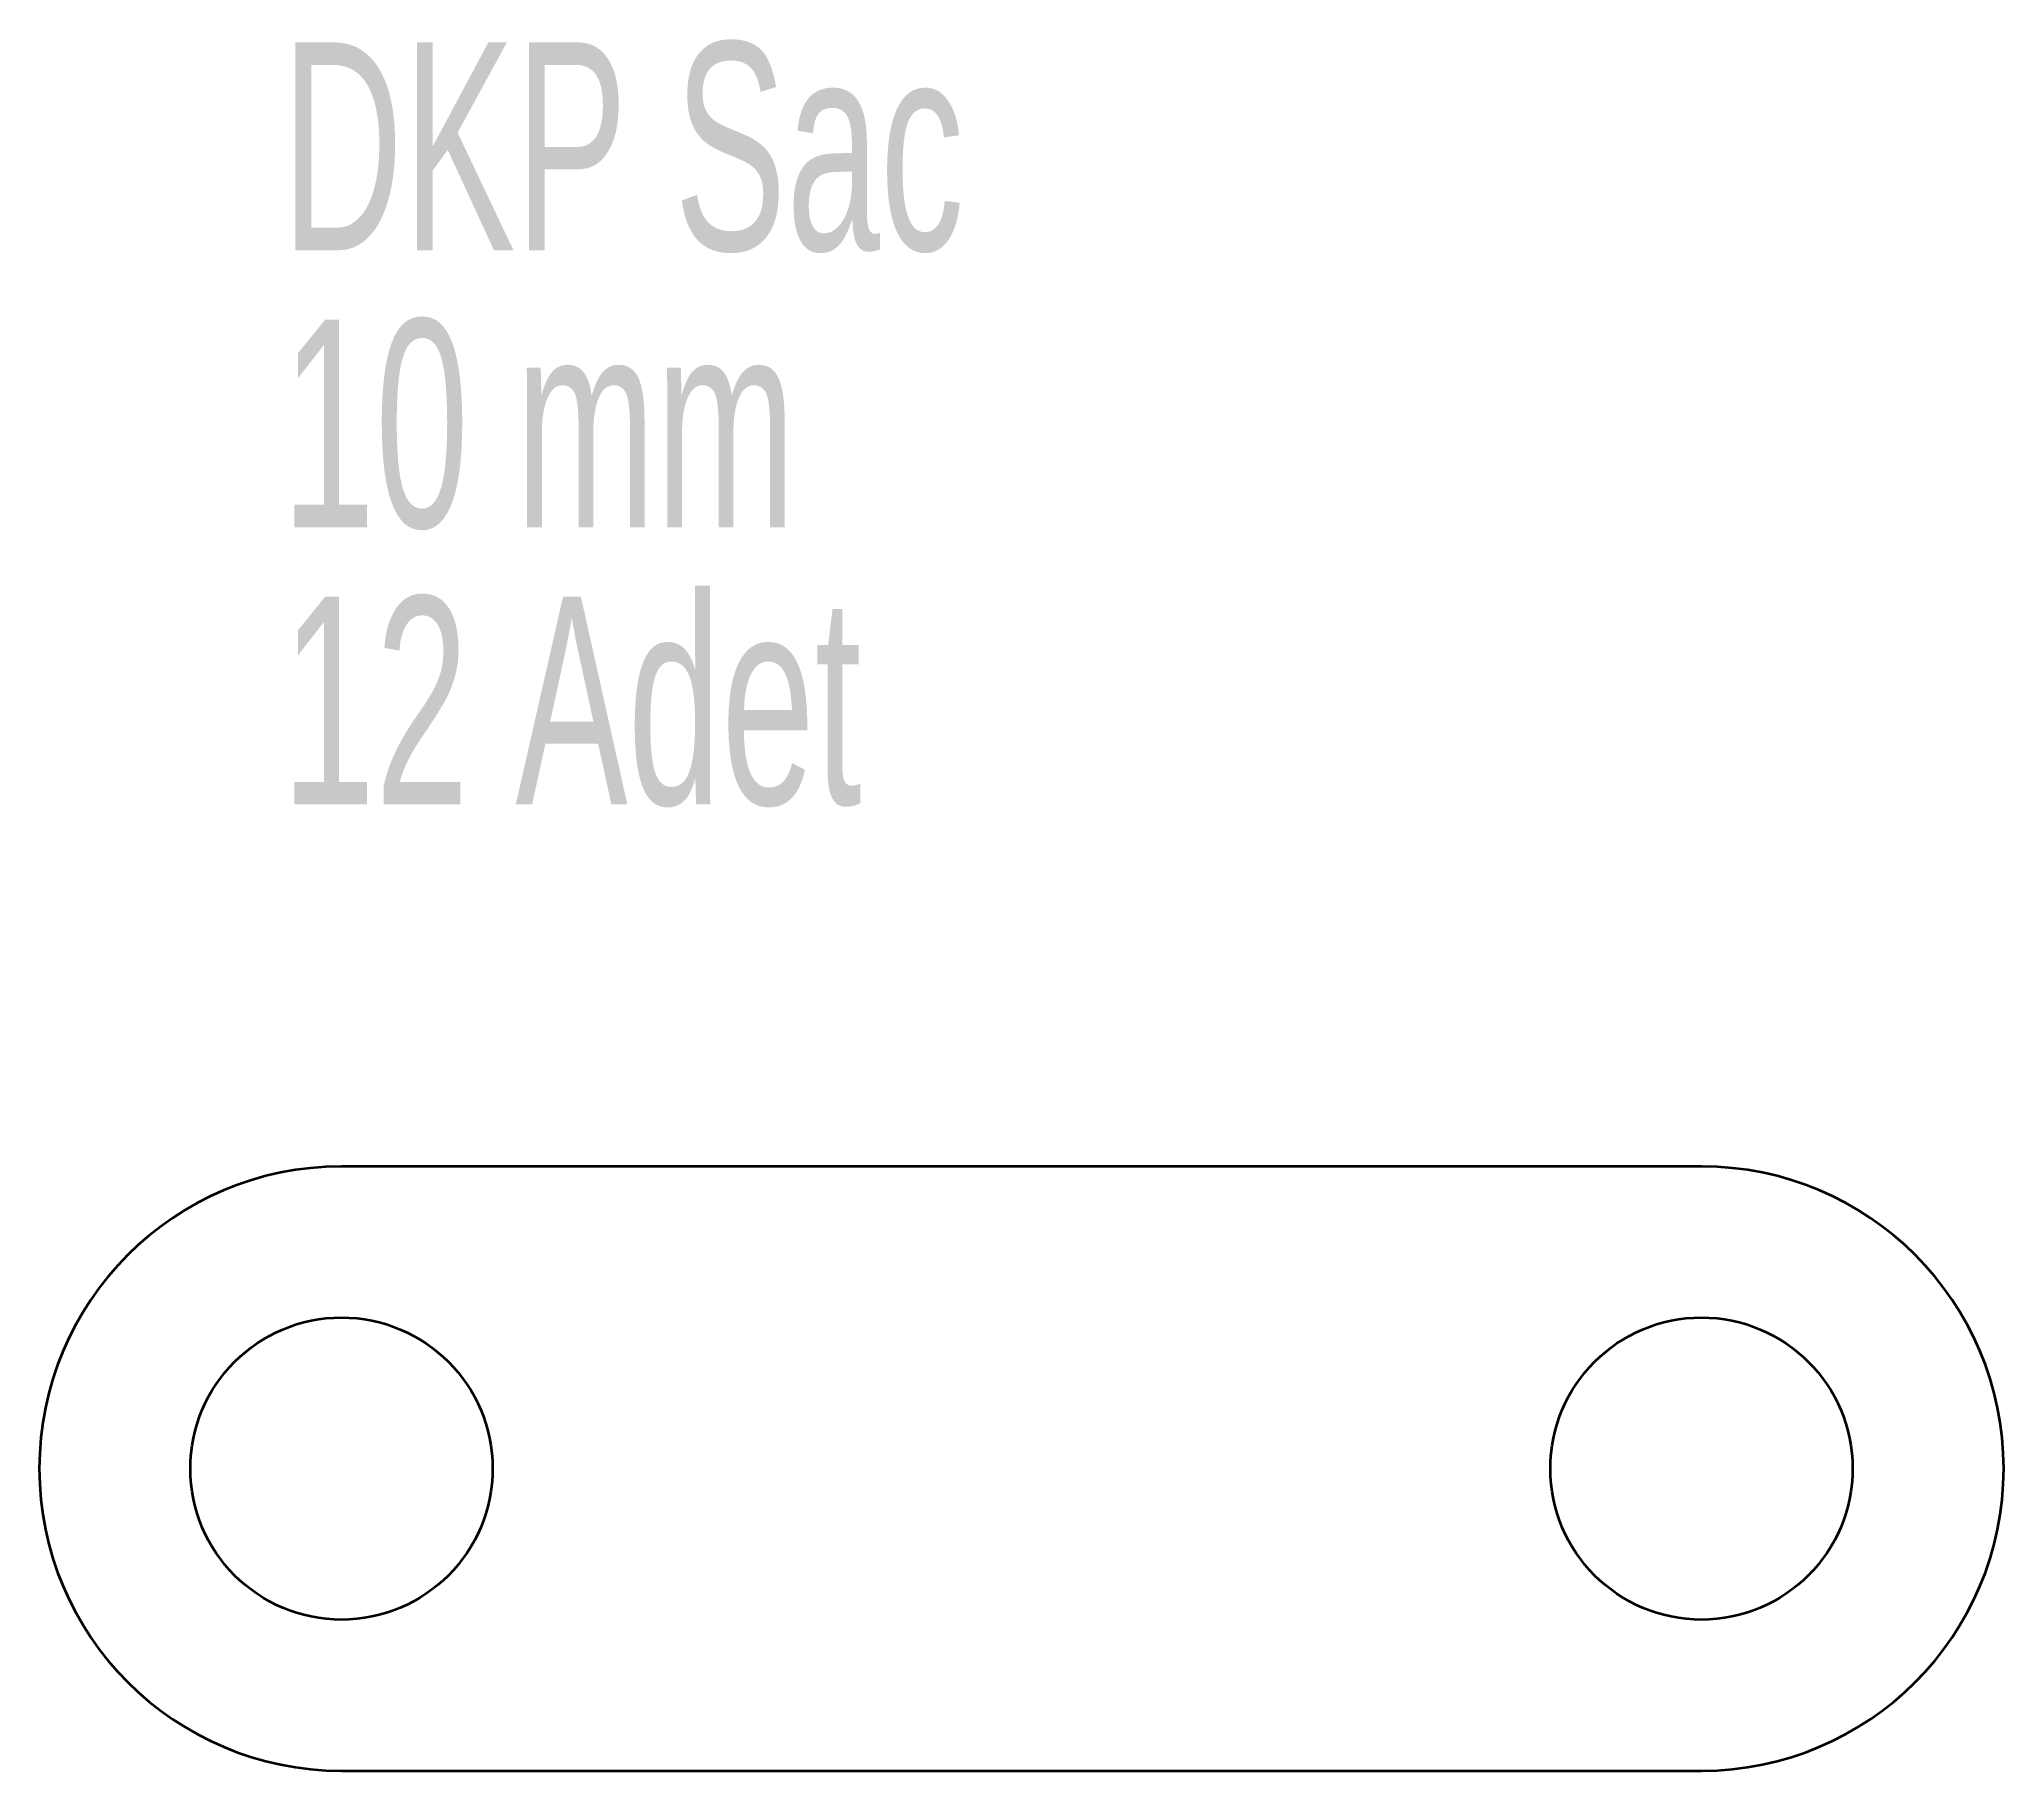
# Model space of a CAD drawing. Header units: millimetres. Extents: x 120 to 185, y 82.6 to 139.9.
import ezdxf

# ---------------------------------------------------------------- set-up
doc = ezdxf.new("R2010")
doc.units = ezdxf.units.MM
doc.styles.add('SLDTEXTSTYLE0', font='TXT', dxfattribs={"width": 0.605})

msp = doc.modelspace()

# ---------------------------------------------------------------- linework, layer by layer
at = {"color": 7, "linetype": 'Continuous', "lineweight": 35}
for p, q in [((174.951, 102.629), (129.951, 102.629)), ((129.951, 82.629), (174.951, 82.629))]:
    msp.add_line(p, q, dxfattribs=at)
for centre in [(129.951, 92.629), (174.951, 92.629)]:
    msp.add_circle(centre, 5, dxfattribs=at)
for centre, start, end in [((129.951, 92.629), 90, 270), ((174.951, 92.629), 270, 90)]:
    msp.add_arc(centre, 10, start, end, dxfattribs=at)

# ---------------------------------------------------------------- texts
at = {"color": 7, "linetype": 'Continuous', "lineweight": 0, "char_height": 6.8792, "attachment_point": 1, "style": 'SLDTEXTSTYLE0'}
for s, insert in [('DKP Sac', (127.972, 139.833)), ('10 mm', (127.972, 130.661)), ('12 Adet', (127.972, 121.489))]:
    msp.add_mtext(s, dxfattribs=dict(at, insert=insert))

doc.saveas('drawing.dxf')
